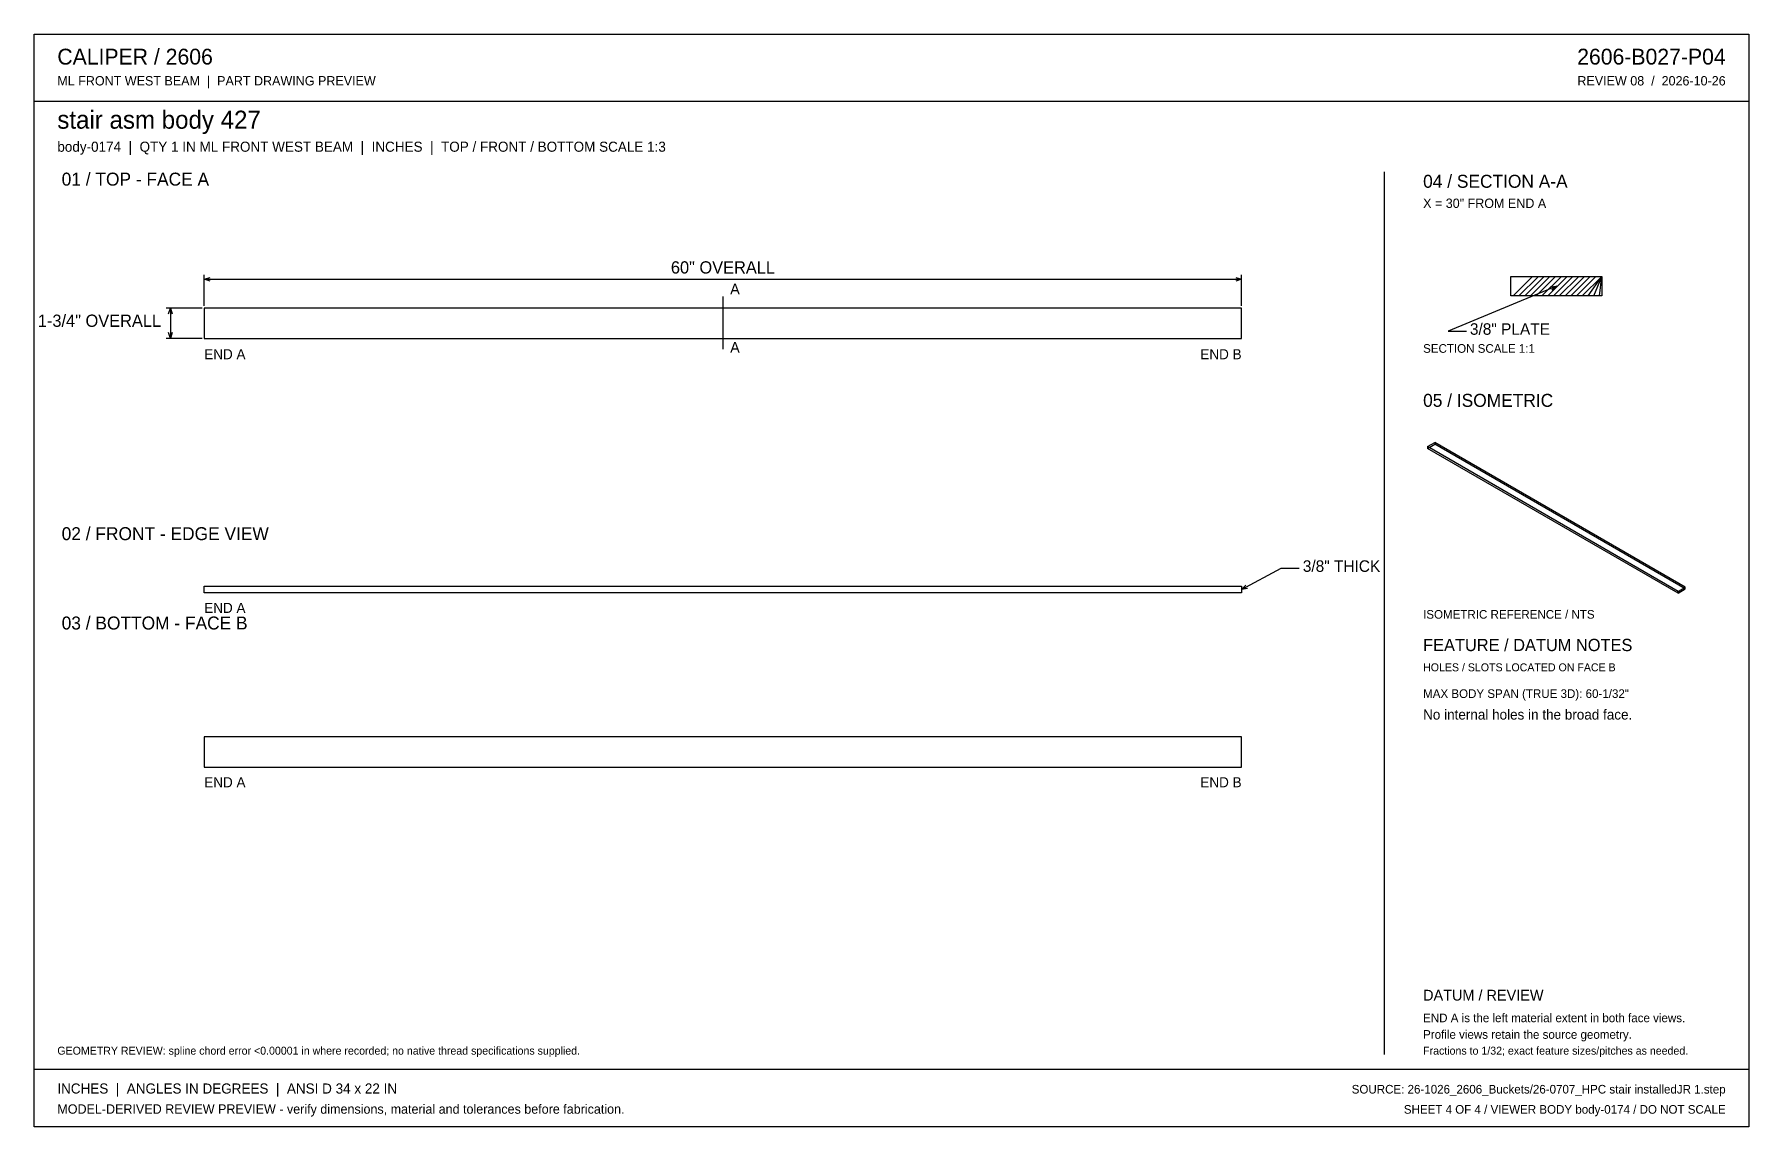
# Model space of a CAD drawing. Header units: inches. Extents: x 1.4 to 100.6, y 1.4 to 64.6.
import ezdxf
from ezdxf.enums import TextEntityAlignment as Align

# ---------------------------------------------------------------- set-up
doc = ezdxf.new("R2010")
doc.units = ezdxf.units.IN
doc.header["$MEASUREMENT"] = 0

msp = doc.modelspace()

# ---------------------------------------------------------------- linework, layer by layer
at = {"layer": 'ANNOTATION'}
for p, q in [((11.25, 48.875), (11.25, 50.667)), ((71.25, 48.875), (71.25, 50.667)), ((11.25, 50.417), (11.583, 50.521)), ((11.25, 50.417), (71.25, 50.417)), ((11.583, 50.312), (11.25, 50.417)), ((70.917, 50.521), (71.25, 50.417)), ((71.25, 50.417), (70.917, 50.312)), ((89.458, 50.021), (83.208, 47.417)), ((89.111, 49.989), (89.458, 50.021)), ((89.458, 50.021), (89.191, 49.796)), ((11.125, 48.75), (9.042, 48.75)), ((9.187, 48.417), (9.292, 48.75)), ((9.292, 48.75), (9.292, 47)), ((9.292, 48.75), (9.396, 48.417)), ((41.25, 49.417), (41.25, 46.375)), ((11.125, 47), (9.042, 47)), ((9.292, 47), (9.187, 47.333)), ((9.396, 47.333), (9.292, 47)), ((83.208, 47.417), (84.25, 47.417)), ((71.25, 32.479), (73.542, 33.708)), ((71.25, 32.479), (71.495, 32.729)), ((73.542, 33.708), (74.583, 33.708)), ((71.593, 32.545), (71.25, 32.479))]:
    msp.add_line(p, q, dxfattribs=at)
at = {"layer": 'OUTLINE'}
for p, q in [((1.417, 64.583), (100.583, 64.583)), ((1.417, 1.417), (1.417, 64.583)), ((100.583, 64.583), (100.583, 1.417)), ((1.417, 60.708), (100.583, 60.708)), ((79.5, 56.625), (79.5, 5.583)), ((86.833, 50.583), (92.083, 50.583)), ((86.833, 49.458), (86.833, 50.583)), ((86.958, 49.458), (88.083, 50.583)), ((87.292, 49.458), (88.417, 50.583)), ((87.625, 49.458), (88.75, 50.583)), ((87.958, 49.458), (89.083, 50.583)), ((88.292, 49.458), (89.417, 50.583)), ((88.625, 49.458), (89.75, 50.583)), ((88.958, 49.458), (90.083, 50.583)), ((89.292, 49.458), (90.417, 50.583)), ((89.625, 49.458), (90.75, 50.583)), ((89.958, 49.458), (91.083, 50.583)), ((90.292, 49.458), (91.417, 50.583)), ((90.625, 49.458), (91.75, 50.583)), ((90.958, 49.458), (92.083, 50.583)), ((91.292, 49.458), (92.083, 50.583)), ((91.625, 49.458), (92.083, 50.583)), ((91.958, 49.458), (92.083, 50.583)), ((92.083, 50.583), (92.083, 49.458)), ((71.25, 48.75), (11.25, 48.75)), ((11.25, 48.75), (11.25, 47)), ((71.25, 47), (71.25, 48.75)), ((92.083, 49.458), (86.833, 49.458)), ((11.25, 47), (71.25, 47)), ((82, 40.739), (82.423, 40.983)), ((82, 40.635), (82.423, 40.879)), ((82, 40.739), (82, 40.635)), ((96.494, 32.371), (82, 40.739)), ((82.423, 40.983), (82.423, 40.879)), ((96.917, 32.615), (82.423, 40.983)), ((96.917, 32.511), (82.423, 40.879)), ((96.494, 32.267), (82, 40.635)), ((11.25, 32.667), (71.25, 32.667)), ((11.25, 32.292), (11.25, 32.667)), ((71.25, 32.292), (11.25, 32.292)), ((71.25, 32.667), (71.25, 32.292)), ((96.494, 32.371), (96.917, 32.615)), ((96.494, 32.267), (96.917, 32.511)), ((96.494, 32.267), (96.494, 32.371)), ((96.917, 32.511), (96.917, 32.615)), ((71.25, 23.958), (11.25, 23.958)), ((11.25, 23.958), (11.25, 22.208)), ((71.25, 22.208), (71.25, 23.958)), ((11.25, 22.208), (71.25, 22.208)), ((1.417, 4.75), (100.583, 4.75)), ((100.583, 1.417), (1.417, 1.417))]:
    msp.add_line(p, q, dxfattribs=at)

# ---------------------------------------------------------------- texts
at = {"layer": 'ANNOTATION'}
for s, height, p in [('CALIPER / 2606', 0.91667, (2.75, 62.833)), ('ML FRONT WEST BEAM  |  PART DRAWING PREVIEW', 0.54167, (2.75, 61.625)), ('stair asm body 427', 1.04167, (2.75, 59.125)), ('body-0174  |  QTY 1 IN ML FRONT WEST BEAM  |  INCHES  |  TOP / FRONT / BOTTOM SCALE 1:3', 0.58333, (2.75, 57.792)), ('01 / TOP - FACE A', 0.75, (3, 55.833)), ('04 / SECTION A-A', 0.75, (81.75, 55.708)), ('X = 30" FROM END A', 0.54167, (81.75, 54.542)), ('A', 0.625, (41.667, 49.542)), ('3/8" PLATE', 0.6667, (84.458, 47.208)), ('A', 0.625, (41.667, 46.167)), ('SECTION SCALE 1:1', 0.5, (81.75, 46.167)), ('END A', 0.5833, (11.25, 45.792)), ('05 / ISOMETRIC', 0.75, (81.75, 43.042)), ('02 / FRONT - EDGE VIEW', 0.75, (3, 35.333)), ('3/8" THICK', 0.6667, (74.792, 33.5)), ('03 / BOTTOM - FACE B', 0.75, (3, 30.167)), ('END A', 0.5833, (11.25, 31.125)), ('ISOMETRIC REFERENCE / NTS', 0.5, (81.75, 30.792)), ('FEATURE / DATUM NOTES', 0.70833, (81.75, 28.917)), ('HOLES / SLOTS LOCATED ON FACE B', 0.45833, (81.75, 27.75)), ('MAX BODY SPAN (TRUE 3D): 60-1/32"', 0.5, (81.75, 26.208)), ('No internal holes in the broad face.', 0.58333, (81.75, 24.958)), ('END A', 0.5833, (11.25, 21.042)), ('DATUM / REVIEW', 0.625, (81.75, 8.708)), ('END A is the left material extent in both face views.', 0.5, (81.75, 7.458)), ('Profile views retain the source geometry.', 0.5, (81.75, 6.5)), ('GEOMETRY REVIEW: spline chord error <0.00001 in where recorded; no native thread specifications supplied.', 0.458333, (2.75, 5.583)), ('Fractions to 1/32; exact feature sizes/pitches as needed.', 0.45833, (81.75, 5.583)), ('INCHES  |  ANGLES IN DEGREES  |  ANSI D 34 x 22 IN', 0.58333, (2.75, 3.333)), ('MODEL-DERIVED REVIEW PREVIEW - verify dimensions, material and tolerances before fabrication.', 0.54167, (2.75, 2.167))]:
    msp.add_text(s, height=height, dxfattribs=at).set_placement(p)
for s, height, p in [('2606-B027-P04', 0.91667, (99.25, 62.833)), ('REVIEW 08  /  2026-10-26', 0.54167, (99.25, 61.625)), ('1-3/4" OVERALL', 0.70833, (8.75, 47.667)), ('END B', 0.5833, (71.25, 45.792)), ('END B', 0.5833, (71.25, 21.042)), ('SOURCE: 26-1026_2606_Buckets/26-0707_HPC stair installedJR 1.step', 0.5, (99.25, 3.333)), ('SHEET 4 OF 4 / VIEWER BODY body-0174 / DO NOT SCALE', 0.5, (99.25, 2.167))]:
    msp.add_text(s, height=height, dxfattribs=at).set_placement(p, align=Align.RIGHT)
msp.add_text('60" OVERALL', height=0.70833, dxfattribs=at).set_placement((41.25, 50.75), align=Align.CENTER)

doc.saveas('drawing.dxf')
